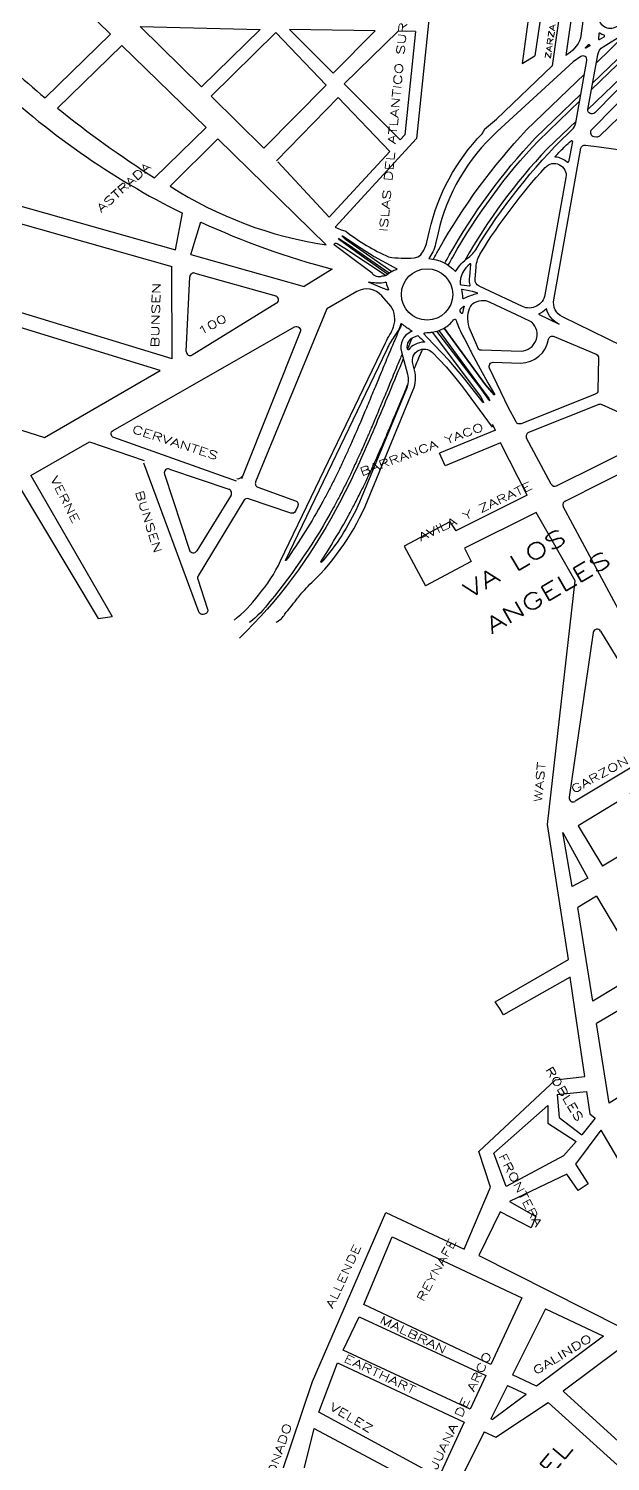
# Model space of a CAD drawing. Header units: millimetres. Extents: x 4375152 to 4409667, y 6523746 to 6549185.
# Drawn here: x 4381439 to 4382166, y 6529261 to 6531050 of the extents above; entities that cross this region are included whole.
import ezdxf

# ---------------------------------------------------------------- set-up
doc = ezdxf.new("R2010")
doc.units = ezdxf.units.MM
for name, color, linetype in [('LINEA CALLE', 252, 'Continuous'), ('NOMBRE BARRIO', 8, 'Continuous'), ('NOMBRE CALLE', 252, 'Continuous')]:
    doc.layers.add(name, color=color, linetype=linetype)
doc.styles.add('ROMANS', font='romans')
doc.styles.add('S1', font='ROMANS')

msp = doc.modelspace()

# ---------------------------------------------------------------- linework, layer by layer
at = {"layer": 'LINEA CALLE', "transparency": 33554687}
for p, q in [((4381426.1, 6531156.1), (4381541.4, 6531043.5)), ((4381947.3, 6531140.3), (4381923.8, 6530913.1)), ((4382071.2, 6531119.7), (4382055.8, 6531006.9)), ((4382086.3, 6531117.2), (4382071.7, 6531016.4)), ((4382108.6, 6531113.5), (4382093.2, 6531004.2)), ((4382123.6, 6531111), (4382110.4, 6531017.1)), ((4381578.6, 6531053.2), (4381728.3, 6531049.5)), ((4381655.1, 6530977.8), (4381578.6, 6531053.2)), ((4381728.3, 6531049.5), (4381655.1, 6530977.8)), ((4381747.9, 6531045.8), (4381667.1, 6530966)), ((4381747.9, 6531045.8), (4381810.9, 6530980)), ((4381819.8, 6530995), (4381765.2, 6531049.6)), ((4381872, 6531047.8), (4381765.2, 6531049.6)), ((4381872, 6531047.8), (4381819.8, 6530995)), ((4381900.8, 6531047.3), (4381833.3, 6530981.5)), ((4381922.4, 6531046.9), (4381900.8, 6531047.3)), ((4381922.4, 6531046.9), (4381909.1, 6530917.7)), ((4381541.4, 6531043.5), (4381459.6, 6530964)), ((4381555.7, 6531029.5), (4381475.2, 6530951.2)), ((4381555.7, 6531029.5), (4381660.8, 6530926.9)), ((4381810.9, 6530980), (4381732.9, 6530901.3)), ((4381903.4, 6530911.4), (4381833.3, 6530981.5)), ((4381732.9, 6530901.3), (4381667.1, 6530966)), ((4381825.7, 6530964.6), (4381748.9, 6530885.5)), ((4381825.7, 6530964.6), (4381890.3, 6530897.2)), ((4381660.8, 6530926.9), (4381596.3, 6530864.2)), ((4381675.3, 6530912.7), (4381616, 6530853.7)), ((4381675.3, 6530912.7), (4381810.8, 6530780.5)), ((4381909.1, 6530917.7), (4381903.4, 6530911.4)), ((4381814.6, 6530814.9), (4381750.4, 6530884)), ((4381890.3, 6530897.2), (4381814.6, 6530814.9)), ((4381383, 6530841.8), (4381622.4, 6530774)), ((4381383, 6530819.9), (4381618.1, 6530753.3)), ((4381622.4, 6530774), (4381631.5, 6530819.9)), ((4381641.7, 6530768.5), (4381654.3, 6530809)), ((4381641.7, 6530768.5), (4381783.2, 6530728.4)), ((4381618.6, 6530637.9), (4381618.1, 6530753.3)), ((4381646.8, 6530745.2), (4381747.8, 6530716.6)), ((4381818.5, 6530750.1), (4381783.2, 6530728.4)), ((4381636, 6530647.3), (4381640.4, 6530740.6)), ((4381618.6, 6530637.9), (4381383, 6530709.7)), ((4381749, 6530707.5), (4381643.6, 6530642.8)), ((4381603.3, 6530623.6), (4381383, 6530691)), ((4381458.7, 6530539.9), (4381603.3, 6530623.6)), ((4382151.4, 6530580.9), (4382063.8, 6530546)), ((4382155.3, 6530580.8), (4382196.8, 6530562.1)), ((4381383, 6530564.1), (4381458.7, 6530539.9)), ((4382022.3, 6530548.8), (4381952.5, 6530520.1)), ((4382022.3, 6530548.8), (4382018.6, 6530555.8)), ((4381441.8, 6530492.4), (4381515.2, 6530534.5)), ((4381515.2, 6530534.5), (4381583.6, 6530511.1)), ((4382028.9, 6530532.9), (4381959.7, 6530504.4)), ((4382062.2, 6530467.9), (4382028.9, 6530532.9)), ((4382092.1, 6530481.5), (4382061.3, 6530539)), ((4382098.8, 6530479.4), (4382209.4, 6530534.4)), ((4381959.7, 6530504.4), (4381952.5, 6530520.1)), ((4382109.4, 6530460.3), (4382219.6, 6530516)), ((4381441.8, 6530492.4), (4381543.3, 6530316)), ((4381608.9, 6530494), (4381640.1, 6530399)), ((4381615.2, 6530500.3), (4381689.3, 6530475.1)), ((4381424.6, 6530482.5), (4381526.1, 6530313.6)), ((4381692, 6530467.7), (4381649.1, 6530398)), ((4382062.2, 6530467.9), (4381972.8, 6530423.2)), ((4382073.1, 6530446), (4381983.8, 6530401.3)), ((4382122.2, 6530360.5), (4382073.1, 6530446)), ((4382179.5, 6530318.7), (4382107.2, 6530453.5)), ((4381965.4, 6530434.4), (4381908.5, 6530404)), ((4381965.4, 6530434.4), (4381972.8, 6530423.2)), ((4381908.5, 6530404), (4381935, 6530354.5)), ((4381983.8, 6530401.3), (4381991.9, 6530385)), ((4381991.9, 6530385), (4381935, 6530354.5)), ((4382087.3, 6530056.5), (4382122.2, 6530360.5)), ((4381526.1, 6530313.6), (4381543.3, 6530316)), ((4382144.6, 6530296), (4382114.5, 6530090.3)), ((4382153.8, 6530297.9), (4382236.9, 6530160.6)), ((4382235.2, 6530153.7), (4382122.1, 6530085.3)), ((4382254.1, 6530132.4), (4382125.9, 6530054.8)), ((4382284.6, 6530082), (4382156, 6530004.2)), ((4382113.8, 6529887.7), (4382087.3, 6530056.5)), ((4382118.4, 6529979), (4382106.7, 6530046.4)), ((4382106.7, 6530046.4), (4382137.7, 6529989.1)), ((4382125.9, 6530054.8), (4382156, 6530004.2)), ((4382137.7, 6529989.1), (4382118.4, 6529979)), ((4382148.5, 6529966.8), (4382125.3, 6529952.8)), ((4382148.5, 6529966.8), (4382204.7, 6529872.3)), ((4382144.1, 6529835.7), (4382125.3, 6529952.8)), ((4382022.2, 6529834.9), (4382113.8, 6529887.7)), ((4382115.9, 6529865.4), (4382044.9, 6529825.6)), ((4382121.7, 6529825.6), (4382115.9, 6529865.4)), ((4382204.7, 6529872.3), (4382144.1, 6529835.7)), ((4382028.1, 6529825.6), (4382022.2, 6529834.9)), ((4382032.4, 6529818.6), (4382028.1, 6529825.6)), ((4382044.9, 6529825.6), (4382032.4, 6529818.6)), ((4382134.2, 6529741.4), (4382121.7, 6529825.6)), ((4382179, 6529825.6), (4382148.7, 6529807.6)), ((4382164.7, 6529708.2), (4382148.7, 6529807.6)), ((4382265.2, 6529770.9), (4382164.7, 6529708.2)), ((4382097.5, 6529737.3), (4382134.2, 6529741.4)), ((4382001.8, 6529647.8), (4382097.5, 6529737.3)), ((4382099.6, 6529718.8), (4382136.2, 6529722.9)), ((4382136.2, 6529722.9), (4382140.2, 6529694.7)), ((4382020.4, 6529645.9), (4382087.8, 6529705.4)), ((4382087.8, 6529705.4), (4382087.8, 6529683.3)), ((4382099.6, 6529718.8), (4382102.1, 6529690.3)), ((4382102.1, 6529690.3), (4382130.4, 6529668.8)), ((4382147.1, 6529689.4), (4382130.4, 6529668.8)), ((4382140.2, 6529694.7), (4382147.1, 6529689.4)), ((4382087.8, 6529683.3), (4382123.4, 6529660.2)), ((4382153.9, 6529674.5), (4382122.4, 6529631.8)), ((4382153.9, 6529674.5), (4382264.8, 6529485.6)), ((4382123.4, 6529660.2), (4382107.5, 6529642.5)), ((4382016.2, 6529603.1), (4382001.8, 6529647.8)), ((4382035.9, 6529604.1), (4382020.4, 6529645.9)), ((4382107.5, 6529642.5), (4382035.9, 6529604.1)), ((4382122.4, 6529631.8), (4382138.1, 6529607.2)), ((4382111.7, 6529619.5), (4382040, 6529585.3)), ((4382125.8, 6529599.1), (4382111.7, 6529619.5)), ((4381983.5, 6529525.9), (4382016.2, 6529603.1)), ((4382138.1, 6529607.2), (4382125.8, 6529599.1)), ((4382040, 6529585.3), (4382073, 6529566.5)), ((4381793.8, 6529360.5), (4381885.3, 6529571.5)), ((4381885.3, 6529571.5), (4381983.5, 6529525.9)), ((4382028.3, 6529572.6), (4382001.8, 6529517.7)), ((4382067, 6529552.3), (4382028.3, 6529572.6)), ((4382073, 6529566.5), (4382067, 6529552.3)), ((4381857.9, 6529456.6), (4381893.4, 6529541.2)), ((4381893.4, 6529541.2), (4382055.4, 6529465.2)), ((4382001.8, 6529517.7), (4382178.9, 6529428.3)), ((4382016.6, 6529381.6), (4381857.9, 6529456.6)), ((4382055.4, 6529465.2), (4382016.6, 6529381.6)), ((4381832, 6529399.6), (4381851.9, 6529441.4)), ((4381851.9, 6529441.4), (4382010.4, 6529368.1)), ((4382085, 6529451.4), (4382043.8, 6529368.8)), ((4382085, 6529451.4), (4382157.5, 6529417.3)), ((4382157.5, 6529417.3), (4382073.9, 6529354.6)), ((4381990.8, 6529325.9), (4381832, 6529399.6)), ((4382177.7, 6529401.1), (4382107.2, 6529348.2)), ((4381801.9, 6529322), (4381824.9, 6529383.6)), ((4381824.9, 6529383.6), (4381983.2, 6529309.5)), ((4382010.4, 6529368.1), (4381990.8, 6529325.9)), ((4382073.9, 6529354.6), (4382043.8, 6529368.8)), ((4381755.3, 6529246.7), (4381793.8, 6529360.5)), ((4382037.3, 6529355.6), (4382016.5, 6529313.9)), ((4382018.5, 6529313), (4382060.8, 6529344.8)), ((4382037.3, 6529355.6), (4382060.8, 6529344.8)), ((4382107.2, 6529348.2), (4382189.9, 6529273.1)), ((4382088.4, 6529334.1), (4382216.4, 6529218.4)), ((4381951.5, 6529241), (4381801.9, 6529322)), ((4381983.2, 6529309.5), (4381951.5, 6529241)), ((4382018.5, 6529313), (4382016.5, 6529313.9)), ((4381781.7, 6529244.8), (4381795.8, 6529301.6)), ((4381795.8, 6529301.6), (4381943.2, 6529223.2)), ((4382008.4, 6529297.7), (4381974.1, 6529228.8))]:
    msp.add_line(p, q, dxfattribs=at)
for points in [[(4382373, 6531158.6), (4382142.6, 6530924.3, 0.618269), (4382145.5, 6530915.8), (4382148.7, 6530915.4, 0.228755), (4382152.8, 6530916.7), (4382294.7, 6531053.4, -0.0272), (4382392.6, 6531134.5), (4382392.6, 6531134.5, 0.490051), (4382392.8, 6531142.4), (4382392.8, 6531142.4), (4382354.3, 6531173.9), (4382325.7, 6531197.3, 0.388454), (4382319, 6531196.9), (4382297.1, 6531174.6), (4382221.9, 6531097.7, -0.245038), (4382208.7, 6531093.4), (4382160.9, 6531101.4, 0.422552), (4382155.2, 6531097.1), (4382151.2, 6531068, 0.633588), (4382173.9, 6531053.2), (4382233.5, 6531089.9, 0.053769), (4382233.6, 6531090), (4382246.7, 6531102.6, -0.025443), (4382343, 6531183.2)], [(4382143.9, 6530982.8), (4382257.6, 6531092.3, -0.025977), (4382354.9, 6531173.4, -0.025977)], [(4382358.9, 6531170.2, 0.026157), (4382261.2, 6531088.9), (4382142.4, 6530974.5)], [(4382138.3, 6531108.5), (4382128.8, 6531038.6, -0.166082), (4382110.4, 6531017.1)], [(4382137.9, 6530949.3), (4382272.2, 6531078.6, -0.00365), (4382285.1, 6531090.4), (4382293.6, 6531097.7, -0.961787), (4382294.9, 6531096.3), (4382146.5, 6530945.4, -0.737581), (4382138, 6530949.7), (4382150.2, 6531017.8, -0.213538), (4382157.1, 6531027.9), (4382182.5, 6531043.5, -0.897949), (4382183.7, 6531041.9), (4382148.5, 6531008)], [(4382113.2, 6530919.6), (4382118.4, 6530924.5, 0.158792), (4382122.8, 6530932.7), (4382136.7, 6531010.6, 0.664674), (4382129, 6531015.6), (4382119.5, 6531009.2), (4382024.5, 6530922, 0.152113), (4381950.7, 6530795.4), (4381947.5, 6530781.5, -0.107276), (4381939, 6530763.2, -0.201182), (4381972.5, 6530747), (4381977.6, 6530754.2, -0.081507), (4381986.4, 6530762.9), (4381987.4, 6530763.6, 0.08969), (4381997.7, 6530774.2, -0.064022), (4382113.2, 6530919.6)], [(4381944.8, 6530762.6, -0.004411), (4381951.6, 6530774.8, -0.060569), (4382061.4, 6530924.1), (4382133.7, 6530993.8)], [(4381959.2, 6530757.6, -0.003631), (4381964.7, 6530767.4, -0.060569), (4382072.3, 6530913.9), (4382129.2, 6530968.6)], [(4381963.5, 6530755, -0.003708), (4381969, 6530765, -0.060569), (4382076, 6530910.4), (4382127.7, 6530960.3)], [(4381923.8, 6530913.1), (4381822.3, 6530802.7), (4381829.6, 6530799.2, -0.067808), (4381835.4, 6530797.3, 0.058762), (4381888.8, 6530765.4, 0.065606), (4381920.8, 6530764.3, 0.16448), (4381929.2, 6530768.1, 0.110972), (4381936.7, 6530783.9), (4381939.9, 6530797.9, -0.136534), (4382005.7, 6530919.2, 0.144735), (4382008.7, 6530925), (4382023.7, 6530937.6)], [(4382123.2, 6530935.1), (4382086.9, 6530900.2, 0.059216), (4381984, 6530761)], [(4382097.5, 6530890, -0.65559), (4382097.2, 6530890.9, -0.006121), (4382109.5, 6530903.7, -0.003383), (4382116.9, 6530910.4, -0.665643), (4382118.6, 6530909.7), (4382115.5, 6530892), (4382113.6, 6530884, -0.58399), (4382111.9, 6530883.5, 0.179225), (4382097.5, 6530890)], [(4382084.7, 6530877.2, -0.752408), (4382110.5, 6530864.5), (4382084.2, 6530718, -0.49324), (4382056, 6530703.4), (4382001.9, 6530728.8, -0.311581), (4381997, 6530737.4), (4381998.2, 6530752.8, -0.118893), (4382004.1, 6530770.5, -0.046076), (4382084.5, 6530877, -0.046076)], [(4381892.8, 6530746.9), (4381892.8, 6530746.9), (4381892.8, 6530746.9), (4381835.1, 6530787.2), (4381831, 6530791.1, -0.901155), (4381831.4, 6530791.5), (4381854.5, 6530776.1), (4381870.9, 6530765.8), (4381895.4, 6530752.7), (4381898.8, 6530750.8, -0.609595), (4381898.4, 6530749.3, 0.009194), (4381895.6, 6530748.2, 0.016924), (4381892.8, 6530746.9, 0.085961), (4381885.7, 6530742, -0.067858), (4381880.3, 6530741.1, -0.83413), (4381880.3, 6530741.1, -2.324827), (4381880.3, 6530741.1, -0.338172), (4381868.2, 6530744.9), (4381868.2, 6530744.9), (4381868.2, 6530744.9), (4381868.2, 6530744.9, 0.000688), (4381868.2, 6530744.9), (4381845.7, 6530761.8), (4381845.7, 6530761.8), (4381820.7, 6530780.6, -0.535281), (4381824.4, 6530782.3), (4381834.1, 6530776.4), (4381885.7, 6530742), (4381885.7, 6530742), (4381885.7, 6530742)], [(4381696, 6530311.7, 0.063228), (4381726.1, 6530342.7, 0.064339), (4381754, 6530385.7), (4381885, 6530658, -0.023563), (4381890.6, 6530668.3, 0.052585), (4381895, 6530677.8, 0.233684), (4381891.7, 6530704), (4381880.4, 6530716.8, 0.357219), (4381849.2, 6530722.1), (4381811.5, 6530700.6), (4381722.7, 6530484.2, 0.427), (4381725.6, 6530477.6), (4381772.5, 6530460.7, -0.43749), (4381775.3, 6530453.9), (4381772.6, 6530447.9, -0.386394), (4381766.5, 6530445.3), (4381713.7, 6530463.3, 0.352435), (4381707.8, 6530461.1), (4381650.8, 6530367.1, 0.218763), (4381650.4, 6530362.9), (4381662.7, 6530325.5, -0.459449), (4381658.7, 6530319), (4381657.3, 6530318.8, -0.359969), (4381651.8, 6530322), (4381583.1, 6530507.8)], [(4381881.1, 6530726.3), (4381864.5, 6530733.2, -1), (4381864.8, 6530734.1), (4381868.4, 6530733.5, 0.001435), (4381871.1, 6530733.2, 0.03209), (4381874.7, 6530732.9, 0.088745), (4381884.8, 6530734, -0.477419), (4381885.8, 6530733.4, 0.052467), (4381888.6, 6530724.3, -0.622355), (4381888.2, 6530724), (4381881.1, 6530726.3)], [(4382054.4, 6530647.5, 0.655196), (4382068, 6530683.8), (4382055.7, 6530689.8), (4382015.8, 6530708.6, 0.273108), (4381993.9, 6530706.5, 0.109692), (4381990.8, 6530703, 0.104301), (4381987.6, 6530691.6, 0.084061), (4381989.1, 6530677.4), (4381998.6, 6530655.7), (4382000.8, 6530650.7, 0.265915), (4382005, 6530649.2), (4382054.4, 6530647.5)], [(4381943.3, 6530671.3), (4381943.3, 6530671.3), (4381943.3, 6530671.3), (4382003.8, 6530591.1), (4382007.6, 6530584, -0.901155), (4382006.9, 6530583.6), (4381982.4, 6530614.8), (4381964.6, 6530636), (4381937.1, 6530664.7), (4381933.4, 6530668.7, -0.609595), (4381934.6, 6530670.7, 0.009194), (4381938.9, 6530670.9, 0.016924), (4381943.3, 6530671.3, 0.096048), (4381958.2, 6530676.4, 0.110931), (4381970.1, 6530686.7, -0.553648), (4381973, 6530686.8, 0.005883), (4381974.2, 6530683.3, 0.02367), (4381978.8, 6530672.5), (4381981.4, 6530667.3), (4381984.1, 6530662), (4381989.5, 6530651.6, 0.000688), (4381992.2, 6530646.5), (4382000.6, 6530630.3), (4382012.9, 6530608), (4382021.1, 6530593.7, -0.802046), (4382020.6, 6530593.1), (4382009.9, 6530605.4), (4381958.2, 6530676.4), (4381958.2, 6530676.4), (4381958.2, 6530676.4)], [(4381698.8, 6530485.3), (4381545.5, 6530539.6, -0.64212), (4381544.7, 6530548.7), (4381771.4, 6530677.8, -0.709902), (4381778.5, 6530671.6), (4381705.1, 6530488.2)], [(4381905.4, 6530681.7, 0.000851), (4381903, 6530676.3, 0.002), (4381896.6, 6530661.5, 0.0016), (4381888.8, 6530643, 0.0008), (4381884.1, 6530631.9, 0.0004), (4381874.9, 6530609.7), (4381872.4, 6530603.6, -0.000356), (4381864.2, 6530583.9, -0.000711), (4381860.1, 6530574.1, -0.001422), (4381853.2, 6530557.8, -0.001778), (4381847.6, 6530544.9, -0.002489), (4381840.8, 6530529.4, -0.002844), (4381834.7, 6530516, -0.003556), (4381827.7, 6530501.1, -0.003911), (4381821.2, 6530487.6, -0.004622), (4381813.8, 6530473.1, -0.004978), (4381806.7, 6530459.9, -0.029878), (4381760.5, 6530386, -0.90568), (4381760, 6530386.3), (4381887, 6530650.1, -0.038951), (4381896.1, 6530665.9), (4381899.7, 6530671.1, 0.026117), (4381901.1, 6530673.3, 0.089307), (4381904.3, 6530681.6, -0.627801), (4381905.2, 6530681.9, 0.015303), (4381910.9, 6530677.7, 0.036778), (4381913.5, 6530676.2, -0.009941), (4381918.3, 6530672.6), (4381916.5, 6530671.8, 0.363145), (4381904.8, 6530646.8), (4381912.3, 6530618.7, -0.164656), (4381911.1, 6530600.5), (4381854.6, 6530463.9, -0.071678), (4381811.8, 6530391.8, -0.008813), (4381805.2, 6530383.9, -0.858268), (4381804.4, 6530384.4), (4381813.6, 6530399.6, 0.016505), (4381838.8, 6530442.4, 0.004978), (4381846.2, 6530456.3, 0.004622), (4381853.9, 6530471.4, 0.003911), (4381860.7, 6530485.3, 0.003556), (4381867.9, 6530500.8, 0.002844), (4381874.2, 6530514.5, 0.002489), (4381881.1, 6530530.3, 0.001778), (4381886.8, 6530543.5, 0.001422), (4381893.7, 6530560, 0.000711), (4381897.9, 6530569.9, 0.000356), (4381906.1, 6530589.6), (4381908.6, 6530595.7, -0.000177), (4381912.7, 6530605.5)], [(4381907.2, 6530638), (4381905, 6530632.8), (4381902.8, 6530627.4), (4381900.5, 6530622.1), (4381898.3, 6530616.7), (4381896.1, 6530611.3), (4381893.8, 6530606), (4381891.6, 6530600.6), (4381889.1, 6530594.5), (4381887.1, 6530589.7), (4381885.1, 6530585), (4381883.2, 6530580.2), (4381881.2, 6530575.4), (4381879.2, 6530570.7), (4381877.2, 6530565.9), (4381875.2, 6530561.2), (4381873.2, 6530556.4), (4381871.2, 6530551.7), (4381869.1, 6530546.9), (4381867.1, 6530542.2), (4381865.1, 6530537.4), (4381863, 6530532.7), (4381860.9, 6530528), (4381858.8, 6530523.2), (4381856.7, 6530518.5), (4381854.6, 6530513.8), (4381852.5, 6530509.1), (4381850.3, 6530504.4), (4381848.2, 6530499.8), (4381846, 6530495.1), (4381843.7, 6530490.4), (4381841.5, 6530485.8), (4381839.2, 6530481.1), (4381836.9, 6530476.5), (4381834.6, 6530471.9), (4381832.3, 6530467.3), (4381829.9, 6530462.7), (4381827.5, 6530458.1), (4381825.1, 6530453.6), (4381822.6, 6530449.1, -0.077123), (4381702.6, 6530288.9)], [(4381905.7, 6530643.7, 0.000576), (4381902.9, 6530637.1, 0.0008), (4381898.2, 6530626, 0.0004), (4381889, 6530603.8), (4381886.5, 6530597.7, -0.000356), (4381878.3, 6530578, -0.000711), (4381874.2, 6530568.2, -0.001422), (4381867.3, 6530551.8, -0.001778), (4381861.7, 6530538.8, -0.002489), (4381854.8, 6530523.2, -0.002844), (4381848.6, 6530509.6, -0.003556), (4381841.5, 6530494.5, -0.003911), (4381834.9, 6530480.8, -0.004622), (4381827.4, 6530466.1, -0.004978), (4381820.2, 6530452.5, -0.047696), (4381740.5, 6530334.8, -0.06904), (4381715.2, 6530308.6)], [(4381748.4, 6530309.1, 0.153972), (4381759.2, 6530319.1, 0.007553), (4381773.8, 6530337.3, -0.02026), (4381784.1, 6530349.6, -0.015752), (4381792.8, 6530358.5, 0.103341), (4381862.5, 6530460.7), (4381919.7, 6530599.1, 0.164656), (4381921.4, 6530623.7), (4381919.1, 6530632, -0.774065), (4381943.6, 6530645.8), (4381943.6, 6530645.8), (4381960.8, 6530627.9), (4381969.7, 6530617.7), (4381981.3, 6530603.2), (4382018.1, 6530552.5)], [(4381920.9, 6530625.3, -0.000258), (4381922.4, 6530628.9, -0.0016), (4381930.2, 6530647.2, -0.000409), (4381931.5, 6530650.1)]]:
    msp.add_lwpolyline(points, format="xyb", dxfattribs=at)
for points in [[(4382135.4, 6531026.2, -0.88381), (4382134.8, 6531027), (4382138.6, 6531030.5, -0.652501), (4382140.3, 6531029.8), (4382140.2, 6531029.2, -0.253685), (4382139.7, 6531028.5)], [(4382151.1, 6531037.8, 0.602194), (4382152.6, 6531036.9), (4382158.4, 6531040.4, 0.638385), (4382158.2, 6531042.2, -0.058724), (4382152.9, 6531044.7, 0.571574), (4382151.4, 6531043.9)], [(4382230.1, 6530886.3), (4382188.3, 6530657.5, -0.496595), (4382181.2, 6530653.9), (4382106.3, 6530690.4, -0.335603), (4382095.3, 6530711.9), (4382129.3, 6530901.1, -0.401207), (4382134.9, 6530905.1), (4382152.1, 6530902.8), (4382172.7, 6530899.9), (4382219.3, 6530892.9), (4382225.7, 6530892.2, -0.433101)], [(4381991.5, 6530756.4, 0.636328), (4381991, 6530756.6, 0.250554), (4381978.2, 6530731, 0.355191), (4381978.5, 6530730.8), (4381979.9, 6530730.5), (4381989.9, 6530729.3, 0.598597), (4381990.8, 6530730.4, -0.107761), (4381989.9, 6530738), (4381990.2, 6530740.5)], [(4381999.1, 6530720.7, -0.749485), (4381999, 6530719.1, 0.030733), (4381992.2, 6530717.1, 0.04318), (4381982.8, 6530713.2, -0.510778), (4381981.7, 6530713.9, 0.051753), (4381980.2, 6530724.6, -0.002193), (4381980.2, 6530724.6, -0.528038), (4381980.6, 6530724.9), (4381989.5, 6530723.4), (4381993.2, 6530722.5, -0.040029), (4381999.1, 6530720.7)], [(4381983, 6530703.8, -0.75451), (4381983.4, 6530703.4, 0.060751), (4381981.1, 6530695.2, -0.746715), (4381979.6, 6530695, 0.006731), (4381978.5, 6530697.2, -0.340165), (4381979.3, 6530701, -0.022543), (4381983, 6530703.8)], [(4382076.2, 6530693.9), (4382101.9, 6530681.4, -0.217061), (4382086, 6530700.6, -0.09988)], [(4381925.2, 6530667.1, -0.285054), (4381925.5, 6530667.1, -0.018611), (4381933.7, 6530659.4, -0.671394), (4381933.5, 6530658.9, 0.130962), (4381921.9, 6530656, 0.109555), (4381914, 6530649.7, -0.675149), (4381912.5, 6530650, -0.187888), (4381914, 6530659.7, -0.153228), (4381920.3, 6530665.1), (4381925.2, 6530667.1)], [(4382150.4, 6530598.3, -0.302293), (4382147.2, 6530593.8), (4382054.4, 6530557, -0.380785), (4382048.1, 6530559.3), (4382038.8, 6530576.7), (4382015, 6530626.5, -0.562444), (4382019.7, 6530633.7), (4382053.9, 6530632.6, 0.360038), (4382088.8, 6530662.4, -0.483329), (4382095.7, 6530666.1), (4382148.2, 6530643.8, -0.305756), (4382151.2, 6530639.1)]]:
    msp.add_lwpolyline(points, format="xyb", close=True, dxfattribs=at)
for points in [[(4382055.8, 6531006.9), (4382071.7, 6531016.4)], [(4382093.2, 6531004.2), (4382023.7, 6530937.6)], [(4381889.5, 6530745.1), (4381838.5, 6530780.5), (4381838.5, 6530780.5), (4381827.9, 6530787.3), (4381826.3, 6530788.3)], [(4381887.6, 6530743.7), (4381848, 6530771.8), (4381848, 6530771.8), (4381827.4, 6530786.5), (4381826.3, 6530788.3)], [(4381948.6, 6530672.4), (4382002.8, 6530602.4), (4382002.8, 6530602.4), (4382013.5, 6530587.8), (4382015.2, 6530585.8)], [(4381951.8, 6530673.4), (4381992.7, 6530617.4), (4381992.7, 6530617.4), (4382014.1, 6530588.3), (4382015.2, 6530585.8)], [(4381958.2, 6530676.4), (4381958.2, 6530676.4), (4381958.2, 6530676.4), (4381958.2, 6530676.4), (4382009.9, 6530605.4), (4382020.6, 6530593.1), (4382020.6, 6530593.1)], [(4381918.4, 6530664.1), (4381916.4, 6530659.5), (4381914.1, 6530654.2), (4381912.4, 6530650.4)]]:
    msp.add_lwpolyline(points, dxfattribs=at)
at = {"layer": 'LINEA CALLE', "ltscale": 0.2, "transparency": 33554687}
msp.add_lwpolyline([(4382008.5, 6529297.7), (4382022.8, 6529291), (4382088.4, 6529334.1)], dxfattribs=at)
at = {"layer": 'LINEA CALLE', "transparency": 33554687}
msp.add_circle((4381936.9, 6530718.5), 32.1, dxfattribs=at)
for centre, radius, start, end in [((4382284, 6531950.1), 1285.3, 225.2227, 230.1051), ((4382065.7, 6531697.9), 979.6, 226.2805, 243.6867), ((4382284, 6531950.1), 1285.3, 231.0026, 237.6548), ((4381885.2, 6531274), 499.2, 237.3693, 261.431), ((4382065.7, 6531697.9), 979.6, 245.1643, 255.3801), ((4381645.4, 6530740.3), 5, 74.189, 177.3206), ((4381746.4, 6530711.7), 5, 301.53, 74.189), ((4381641, 6530647.1), 5, 177.3206, 301.53), ((4382153.2, 6530576.2), 5, 65.7858, 111.6964), ((4382065.7, 6530541.4), 5, 111.6964, 208.2261), ((4381613.6, 6530495.6), 5, 71.1629, 198.1789), ((4381700.9, 6530493.3), 5, 250.4806, 338.1752), ((4381687.7, 6530470.3), 5, 328.4117, 71.1629), ((4382096.5, 6530483.9), 5, 208.2261, 296.3996), ((4382111.6, 6530455.8), 5, 116.8341, 208.2261), ((4381644.8, 6530400.6), 5, 198.1789, 328.4117), ((4382149.5, 6530295.3), 5, 31.1993, 171.6914), ((4382119.5, 6530089.5), 5, 171.6914, 301.1808)]:
    msp.add_arc(centre, radius, start, end, dxfattribs=at)

# ---------------------------------------------------------------- texts
at = {"layer": 'NOMBRE BARRIO', "transparency": 33554687, "style": 'S1', "width": 1.5}
for s, rotation, p in [('VA LOS', 30.2493, (4381989.7, 6530337.9)), ('ANGELES', 30.2003, (4382017.6, 6530294)), ('VA DEL', 50.3521, (4382030.7, 6529168.8))]:
    msp.add_text(s, height=20, rotation=rotation, dxfattribs=at).set_placement(p)
at = {"layer": 'NOMBRE CALLE', "transparency": 33554687, "width": 1.5}
for s, height, rotation, style, p in [('ISLAS DEL ATLANTICO SUR', 10, 84.5367, 'ROMANS', (4381887.1, 6530796)), ('ZARZA', 7, 81.7954, 'ROMANS', (4382091.1, 6531012.3)), ('ASTRADA', 10, 41.8706, 'ROMANS', (4381529.6, 6530820.2)), ('BUNSEN', 10, 88.6966, 'ROMANS', (4381601.9, 6530652)), ('100', 10, 28.9082, 'ROMANS', (4381654, 6530666.9)), ('CERVANTES', 10, 341.9715, 'ROMANS', (4381567.5, 6530546.1)), ('BARRANCA YACO', 10, 20.5067, 'ROMANS', (4381855.1, 6530491.5)), ('VERNE', 10, 296.62, 'ROMANS', (4381465.8, 6530488.4)), ('BUNSEN', 10, 287.3116, 'ROMANS', (4381572.2, 6530471.8)), ('AVILA Y ZARATE', 10, 25.1713, 'ROMANS', (4381929.1, 6530410.1)), ('WAST', 10, 84.9309, 'S1', (4382080.4, 6530083.9)), ('GARZON', 10, 29.0317, 'ROMANS', (4382120.3, 6530094.8)), ('ROBLES', 10, 301.2341, 'ROMANS', (4382084.3, 6529750.2)), ('FRONTERA', 10, 297.5119, 'ROMANS', (4382026, 6529642.1)), ('ALLENDE', 10, 65.2413, 'ROMANS', (4381819.1, 6529451.1)), ('REYNAFE', 10, 61.0868, 'ROMANS', (4381932.1, 6529459.3)), ('MALBRAN', 10, 334.1135, 'ROMANS', (4381876.7, 6529434.3)), ('GALINDO', 10, 31.3727, 'ROMANS', (4382073.1, 6529368.5)), ('EARTHART', 10, 334.8194, 'ROMANS', (4381832, 6529385.8)), ('JUANA DE ARCO', 10, 64.5646, 'ROMANS', (4381949, 6529249.3)), ('VELEZ', 10, 329.3817, 'ROMANS', (4381814.1, 6529326.1)), ('MALDONADO', 10, 71.3925, 'ROMANS', (4381730.1, 6529193.6))]:
    msp.add_text(s, height=height, rotation=rotation, dxfattribs=dict(at, style=style)).set_placement(p)

doc.saveas('drawing.dxf')
